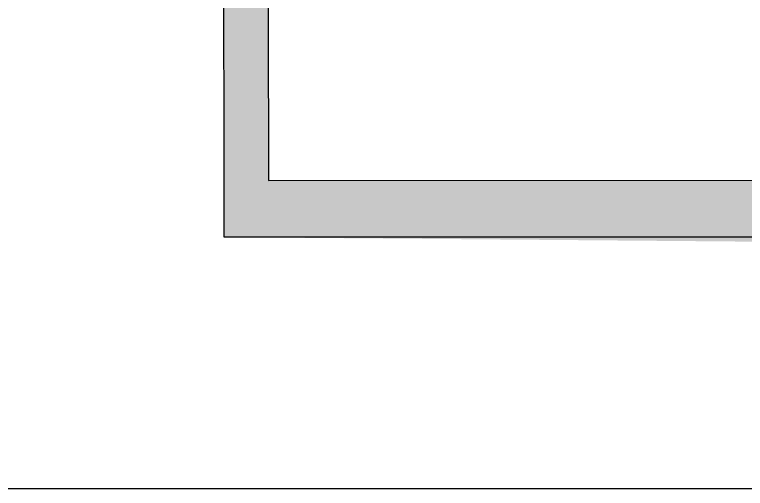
# Model space of a CAD drawing. Header units: millimetres. Extents: x 20 to 208, y 10 to 269.
# Drawn here: x 44.92 to 86.38, y 40 to 66.89 of the extents above; entities that cross this region are included whole.
import ezdxf

# ---------------------------------------------------------------- set-up
doc = ezdxf.new("R2010")
doc.units = ezdxf.units.MM
doc.header["$MEASUREMENT"] = 0
doc.layers.get('0').update_dxf_attribs({"linetype": 'CONTINUOUS'})
doc.layers.add('N-INST', color=4, linetype='CONTINUOUS')

msp = doc.modelspace()

# ---------------------------------------------------------------- hatches: boundary and pattern name
at = {"layer": 'N-INST'}
h = msp.add_hatch(color=256, dxfattribs=at)
h.dxf.hatch_style = 1
h.paths.add_polyline_path([(34.543, 140.979), (36.487, 140.979), (36.487, 86.627), (59.291, 76.138), (59.33, 57.477), (111.425, 57.477), (111.425, 141.015), (113.425, 140.979), (113.425, 53.779), (56.805, 54.262), (56.805, 73.274), (34.51, 83.517)])

# ---------------------------------------------------------------- linework, layer by layer
for q in [(181.992, 40), (181.992, 40), (181.992, 40), (181.992, 40), (206, 40), (96.559, 40)]:
    msp.add_line((20, 40), q)
msp.add_lwpolyline([(113.425, 57.488), (113.425, 54.262), (56.805, 54.262), (56.787, 73.282), (34.51, 83.517), (34.543, 86.627), (34.543, 140.979), (36.487, 140.979), (36.487, 86.627), (59.291, 76.138), (59.33, 57.477), (111.425, 57.488), (111.425, 141.015), (113.425, 141.015), (113.425, 54.262), (111.425, 54.262)], dxfattribs=at)

doc.saveas('drawing.dxf')
